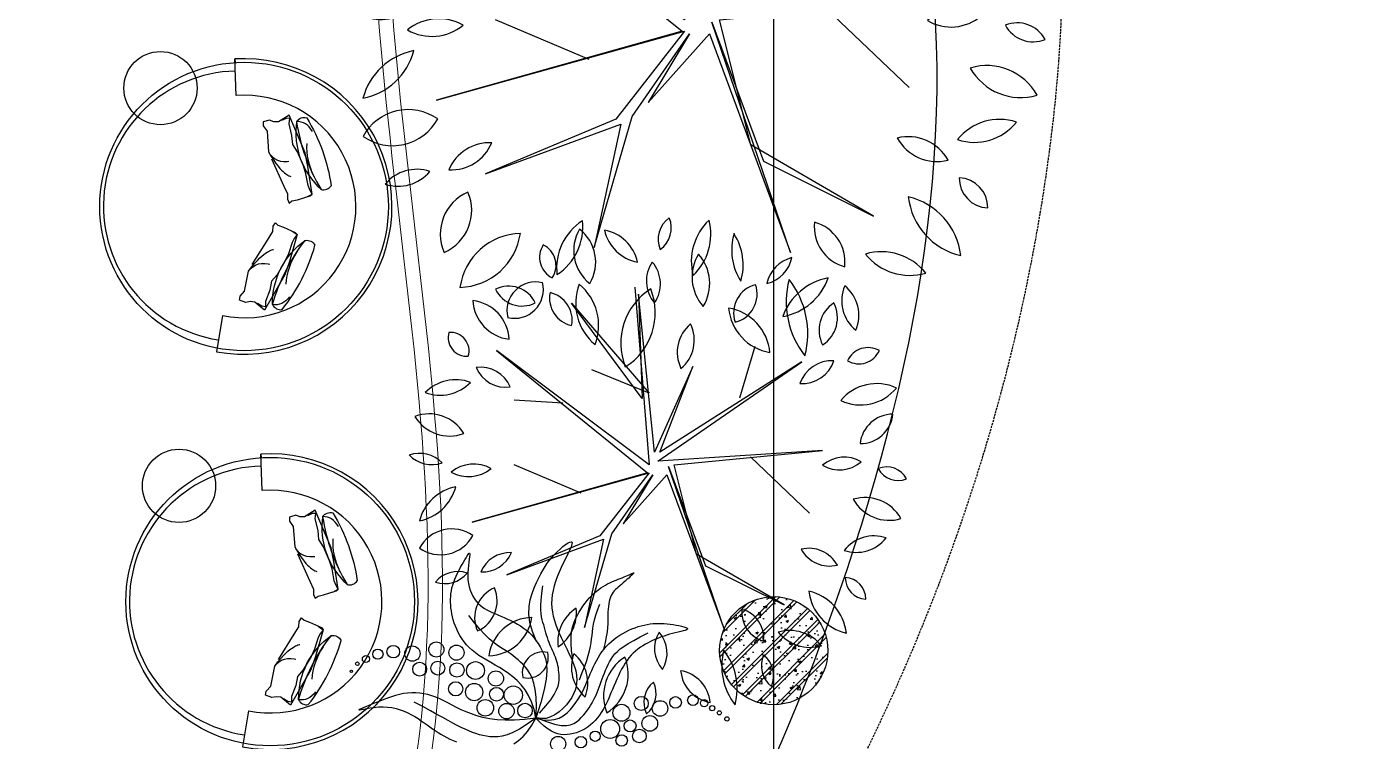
# Model space of a CAD drawing. Header units: millimetres. Extents: x -1030105 to 906887, y -616134 to 1220667.
# Drawn here: x -86833 to -79476, y 543669 to 547635 of the extents above; entities that cross this region are included whole.
import ezdxf
from ezdxf.enums import TextEntityAlignment as Align

# ---------------------------------------------------------------- set-up
doc = ezdxf.new("R2010")
doc.units = ezdxf.units.MM
doc.header["$MEASUREMENT"] = 0
doc.linetypes.add('CENTER', pattern=[2, 1.25, -0.25, 0.25, -0.25])
doc.linetypes.add('DASH', pattern=[0.35, 0.25, -0.1])
for name, color, linetype in [('A-Column', 4, 'Continuous'), ('A-Furniture', 143, 'Continuous'), ('A-Tree', 98, 'Continuous')]:
    doc.layers.add(name, color=color, linetype=linetype)
doc.layers.add('A-Door', color=33, linetype='Continuous', lineweight=9)
doc.styles.add('Arial_Bold', font='arialbd.ttf')

# ---------------------------------------------------------------- blocks, each defined once
blk = doc.blocks.new('Xref ViasHotel_DD$0$A$C128252A6')
at = {"color": 8}
for points in [[(-200, 80, 0.332299), (-200, 19.8, 0.632416)], [(-200, 80, -0.249067), (200, 80, -1.822675)], [(-200, 80, -0.099067), (200, 80, 0.25)], [(200, 80, -0.332299), (200, 19.8, -0.632416)], [(-200, 19.8, 0.099067), (200, 19.8, -0.25)]]:
    blk.add_lwpolyline(points, format="xyb", dxfattribs=at)
at = {"color": 8, "extrusion": (0, 0, -1)}
blk.add_ellipse((780.9, 898.9), major_axis=(963.1, 850.9), ratio=0.252638, start_param=2.937223, end_param=3.252076, dxfattribs=at)
at = {"color": 8}
blk.add_ellipse((489.1, -1084.8), major_axis=(-570.1, 1144), ratio=0.504689, start_param=-0.310171, end_param=-0.027205, dxfattribs=at)
blk = doc.blocks.new('Xref ViasHotel_DD$0$A$C17F019FA')
at = {"color": 0}
for p, q in [((697.4, 813.6), (699.9, 793.7)), ((717.9, 611.7), (697.4, 813.6)), ((717.9, -611.7), (697.4, -813.6))]:
    blk.add_line(p, q, dxfattribs=at)
at = {"color": 8}
for p, q in [((1017.7, 521.6), (961.1, 481.1)), ((1118.6, 318.8), (1017.7, 521.6)), ((911.1, 486.6), (876.6, 475.1)), ((876.6, 475.1), (878.1, 452.6)), ((878.1, 452.6), (901.4, 424.4)), ((935, 479.9), (911.1, 486.6)), ((961.1, 481.1), (935, 479.9)), ((1001.3, 502), (976.2, 488.7)), ((1021.6, 504.5), (1001.3, 502)), ((1020.9, 474.1), (1021.6, 504.5)), ((1040.1, 410.6), (1020.9, 474.1)), ((901.4, 424.4), (916.6, 311.6)), ((1047.2, 360.2), (1040.1, 410.6)), ((916.6, 311.6), (932.9, 287)), ((924.4, 299.3), (937.8, 285.9)), ((1076.2, 321.7), (1047.2, 360.2)), ((1114.2, 246.1), (1076.2, 321.7)), ((1139, 243.5), (1118.6, 318.8)), ((932.9, 287), (947.7, 266.3)), ((934.6, 274.2), (1012.6, 127.1)), ((937.8, 285.9), (952.4, 275.8)), ((947.7, 266.3), (961.3, 249.2)), ((952.4, 275.8), (968.3, 268.7)), ((961.3, 249.2), (973.6, 235.1)), ((968.3, 268.7), (985.2, 264.6)), ((973.6, 235.1), (984.8, 223.7)), ((984.8, 223.7), (994.8, 214.5)), ((985.2, 264.6), (1003.2, 263.2)), ((1003.2, 263.2), (1021.9, 264.4)), ((1021.9, 264.4), (1031.2, 266.1)), ((1130.9, 202.9), (1114.2, 246.1)), ((1171.6, 92.8), (1139, 243.5)), ((994.8, 214.5), (1003.8, 207.1)), ((1003.8, 207.1), (1011.7, 201)), ((1011.7, 201), (1018.8, 196)), ((1018.8, 196), (1025.2, 191.9)), ((1025.2, 191.9), (1031.3, 188.5)), ((1031.3, 188.5), (1037.3, 185.9)), ((1037.3, 185.9), (1043.5, 183.8)), ((1043.5, 183.8), (1047.4, 182.9)), ((1147, 138.2), (1130.9, 202.9)), ((1012.6, 127.1), (1036.1, 84.8)), ((1036.1, 84.8), (1036.9, 55)), ((1093.5, 55.5), (1161.4, 81.7)), ((1143.1, 74.7), (1171.6, 92.8)), ((1157.5, 115.7), (1147, 138.2)), ((1171.6, 92.8), (1157.5, 115.7)), ((1161.4, 81.7), (1171.6, 92.8)), ((1036.9, 55), (1048.3, 34.6)), ((1048.3, 34.6), (1062.9, 47.3)), ((1062.9, 47.3), (1093.5, 55.5)), ((943.7, -171.6), (967.1, -129.2)), ((967.1, -129.2), (968, -99.4)), ((968, -99.4), (979.4, -79)), ((979.4, -79), (994, -91.7)), ((994, -91.7), (1024.5, -100)), ((1024.5, -100), (1092.4, -126.2)), ((1102.7, -137.2), (1070, -288)), ((1074.2, -119.1), (1102.7, -137.2)), ((1102.7, -137.2), (1088.5, -160.1)), ((1092.4, -126.2), (1102.7, -137.2)), ((865.6, -318.6), (943.7, -171.6)), ((1078, -182.7), (1061.9, -247.3)), ((1088.5, -160.1), (1078, -182.7)), ((878.8, -310.8), (892.3, -293.6)), ((892.3, -293.6), (904.7, -279.5)), ((904.7, -279.5), (915.8, -268.1)), ((915.8, -268.1), (925.8, -258.9)), ((925.8, -258.9), (934.8, -251.5)), ((934.8, -251.5), (942.8, -245.5)), ((942.8, -245.5), (949.8, -240.5)), ((949.8, -240.5), (956.3, -236.3)), ((956.3, -236.3), (962.3, -233)), ((962.3, -233), (968.3, -230.3)), ((968.3, -230.3), (974.6, -228.2)), ((974.6, -228.2), (978.5, -227.3)), ((1045.3, -290.5), (1007.2, -366.2)), ((1061.9, -247.3), (1045.3, -290.5)), ((1070, -288), (1049.7, -363.2)), ((832.5, -468.9), (847.7, -356)), ((847.7, -356), (863.9, -331.4)), ((855.4, -343.8), (868.8, -330.3)), ((863.9, -331.4), (878.8, -310.8)), ((868.8, -330.3), (883.5, -320.2)), ((883.5, -320.2), (899.3, -313.2)), ((899.3, -313.2), (916.3, -309)), ((916.3, -309), (934.2, -307.7)), ((934.2, -307.7), (953, -308.9)), ((1049.7, -363.2), (948.7, -566)), ((953, -308.9), (962.2, -310.6)), ((1007.2, -366.2), (978.2, -404.6)), ((978.2, -404.6), (971.1, -455.1)), ((807.6, -519.5), (809.2, -497.1)), ((809.2, -497.1), (832.5, -468.9)), ((971.1, -455.1), (952, -518.5)), ((842.2, -531.1), (807.6, -519.5)), ((866.1, -524.4), (842.2, -531.1)), ((892.2, -525.6), (866.1, -524.4)), ((948.7, -566), (892.2, -525.6)), ((932.3, -546.4), (907.3, -533.2)), ((952.7, -548.9), (932.3, -546.4)), ((952, -518.5), (952.7, -548.9))]:
    blk.add_line(p, q, dxfattribs=at)
at = {"color": 0}
blk.add_lwpolyline([(717.9, -611.7, 1.147516), (717.9, 611.7, 1.001616)], format="xyb", dxfattribs=at)
blk.add_circle((800, 0), 800, dxfattribs=at)
for centre, radius, start, end in [((800, 0), 820, 262.81175, 97.19052), ((770, 0), 750, 95.03666, 264.96333)]:
    blk.add_arc(centre, radius, start, end, dxfattribs=at)
at = {"color": 8, "extrusion": (0, 0, -1), "zscale": -1, "rotation": 246.5885494187162}
blk.add_blockref('Xref ViasHotel_DD$0$A$C128252A6', (-1213.5, 337.1), dxfattribs=at)
at = {"color": 8, "rotation": 66.59082191803262}
blk.add_blockref('Xref ViasHotel_DD$0$A$C128252A6', (1144.5, -381.6), dxfattribs=at)
blk = doc.blocks.new('FUR')
at = {"layer": 'A-Furniture'}
for centre in [(-41393.5, 23997), (-41290.5, 21790.5)]:
    blk.add_circle(centre, 203.1, dxfattribs=at)
blk.add_spline([(-33916, 30608), (-33944.5, 30609.5), (-37418.5, 29102), (-37726.5, 27054), (-37216.5, 25233), (-37626.5, 21209), (-38739.5, 18856.5), (-41860, 14803.1), (-43043.2, 12422.3), (-43017.5, 9941.5), (-40833.5, 8087), (-38107, 9497.5), (-38274.5, 11476.5), (-38397.8, 13212.3), (-37305, 13750.5), (-34500, 13496.5), (-32540.5, 14865.5), (-32374, 19056), (-32479, 20125.5), (-32318, 21223.5), (-30829.5, 21995.5), (-30222, 22657.5), (-30469, 23962.5), (-31626.5, 24580.5), (-32324.5, 25527.5), (-32040.5, 28029), (-32099.5, 29098.5), (-33295, 30496), (-33916, 30608)], degree=3, dxfattribs=at)
at = {"layer": 'A-Furniture', "color": 8, "linetype": 'DASH', "ltscale": 50}
blk.add_spline([(-36646, 29577.5), (-37284.5, 28277.5), (-36676, 26342), (-36463, 23656.5), (-37614.5, 20053), (-40425.5, 16182), (-42274, 13633.5), (-42830.5, 10964), (-42047, 9112), (-39697.5, 8972), (-38258, 10282.5), (-39334, 12606), (-37866.5, 13929), (-35698, 13970.5), (-34500.5, 13942.5), (-32416, 18555.5), (-32464, 21915.5), (-30663, 22279), (-30458.5, 23387), (-31963.5, 24634), (-33009, 26390), (-32199.5, 28680), (-33338.5, 30308), (-34838.5, 30477), (-36023, 30096.5), (-36646, 29577.5)], degree=3, dxfattribs=at)
at = {"layer": 'A-Furniture', "rotation": 356.3949344702726}
for p in [(-41728.1, 23390.4), (-41583.6, 21198.4)]:
    blk.add_blockref('Xref ViasHotel_DD$0$A$C17F019FA', p, dxfattribs=at)
blk = doc.blocks.new('TƯỜNG NÔI THẤT')
at = {"layer": 'A-Door', "ltscale": 10}
for points in [[(12204.5, 40196), (12212.3, 40097.4), (12220.8, 39998.8), (12229.7, 39900.4), (12239.2, 39802), (12249.1, 39703.7), (12259.4, 39605.4), (12270, 39507.2), (12280.9, 39409.1), (12292, 39311), (12303.3, 39213), (12314.7, 39115.1), (12326.1, 39017.2), (12337.6, 38919.3), (12348.9, 38821.5), (12360.2, 38723.7), (12371.3, 38626), (12382.2, 38528.3), (12392.8, 38430.6), (12403.1, 38333), (12413, 38235.3), (12422.4, 38137.7), (12431.4, 38040.1), (12439.7, 37942.5), (12447.5, 37844.9), (12454.7, 37747.3), (12461.1, 37649.7), (12466.7, 37552.1), (12471.5, 37454.5), (12475.4, 37356.9), (12478.4, 37259.2), (12480.4, 37161.6), (12481.3, 37063.9), (12481.2, 36966.2), (12479.9, 36868.4), (12477.3, 36770.6), (12473.5, 36672.8), (12468.4, 36575), (12461.9, 36477.1), (12453.9, 36379.1), (12444.5, 36281.1), (12433.5, 36183), (12421.1, 36085)], [(12341.8, 36095.7), (12354.1, 36192.5), (12364.9, 36289.4), (12374.3, 36386.2), (12382.1, 36482.9), (12388.5, 36579.7), (12393.6, 36676.5), (12397.4, 36773.2), (12399.9, 36870), (12401.2, 36966.8), (12401.3, 37063.5), (12400.4, 37160.4), (12398.4, 37257.2), (12395.5, 37354), (12391.6, 37450.9), (12386.8, 37547.8), (12381.2, 37644.8), (12374.9, 37741.8), (12367.8, 37838.8), (12360, 37935.9), (12351.7, 38033), (12342.8, 38130.2), (12333.4, 38227.4), (12323.5, 38324.7), (12313.3, 38422.1), (12302.7, 38519.5), (12291.8, 38617.1), (12280.7, 38714.6), (12269.5, 38812.3), (12258.1, 38910.1), (12246.7, 39007.9), (12235.2, 39105.8), (12223.8, 39203.8), (12212.5, 39302), (12201.4, 39400.2), (12190.5, 39498.5), (12179.9, 39596.9), (12169.5, 39695.5), (12159.6, 39794.1), (12150.1, 39892.9), (12141.1, 39991.8), (12132.6, 40090.8), (12124.8, 40190)]]:
    blk.add_lwpolyline(points, dxfattribs=at)
blk = doc.blocks.new('CAY8')
at = {"color": 0, "linetype": 'ByBlock'}
for p, q in [((228.5, 579.8), (227.8, 580)), ((227.8, 580), (228.4, 578.5)), ((228.4, 578.5), (230.6, 575.2)), ((230.6, 578.1), (228.5, 579.8)), ((233.7, 575), (230.6, 578.1)), ((230.6, 575.2), (233.9, 570.2)), ((237.8, 570.9), (233.7, 575)), ((233.9, 570.2), (238.2, 563.8)), ((242.8, 565.9), (237.8, 570.9)), ((238.2, 563.8), (243, 556.1)), ((248.4, 560.2), (242.8, 565.9)), ((254.6, 554), (248.4, 560.2)), ((243, 556.1), (248.1, 547.4)), ((248.1, 547.4), (253.1, 538)), ((253.1, 538), (257.7, 528)), ((261.2, 547.4), (254.6, 554)), ((257.7, 528), (261.5, 517.7)), ((268, 540.6), (261.2, 547.4)), ((275, 533.4), (268, 540.6)), ((282, 526), (275, 533.4)), ((288.9, 518.3), (282, 526)), ((261.5, 517.7), (264.4, 507.2)), ((264.4, 507.2), (266.4, 496.8)), ((266.4, 496.8), (267.5, 486.3)), ((295.5, 510.4), (288.9, 518.3)), ((301.7, 502.2), (295.5, 510.4)), ((307.5, 493.7), (301.7, 502.2)), ((312.5, 484.9), (307.5, 493.7)), ((267.6, 465.7), (266.9, 455.7)), ((267.5, 486.3), (267.9, 475.9)), ((267.9, 475.9), (267.6, 465.7)), ((296.1, 437.4), (298.4, 461.1)), ((317, 476), (312.5, 484.9)), ((320.7, 466.7), (317, 476)), ((323.9, 457.3), (320.7, 466.7)), ((529.2, 455.3), (535.5, 459.7)), ((535.5, 459.7), (541.9, 463.7)), ((541.9, 463.7), (548.2, 467.4)), ((548.2, 467.4), (554.6, 470.7)), ((554.6, 470.7), (561.1, 473.8)), ((561.1, 473.8), (567.5, 476.5)), ((567.5, 476.5), (574.1, 478.9)), ((574.1, 478.9), (580.7, 481)), ((580.7, 481), (587.6, 482.7)), ((587.6, 482.7), (594.7, 484.1)), ((594.7, 484.1), (602, 485.1)), ((602, 485.1), (609.6, 485.7)), ((609.6, 485.7), (617.6, 485.9)), ((617.6, 485.9), (625.8, 485.8)), ((625.8, 485.8), (634, 485.4)), ((634, 485.4), (642.2, 484.7)), ((645.2, 462.6), (636.6, 459.2)), ((642.2, 484.7), (650.2, 484)), ((653.8, 465.6), (645.2, 462.6)), ((650.2, 484), (657.8, 483.1)), ((662.1, 468.1), (653.8, 465.6)), ((657.8, 483.1), (665, 482.2)), ((669.9, 470.3), (662.1, 468.1)), ((665, 482.2), (671.6, 481.4)), ((676.8, 472.1), (669.9, 470.3)), ((671.6, 481.4), (677.4, 480.6)), ((682.6, 473.7), (676.8, 472.1)), ((677.4, 480.6), (682.3, 480)), ((682.3, 480), (686.3, 479.3)), ((687.1, 475), (682.6, 473.7)), ((686.3, 479.3), (689.1, 478.6)), ((689.8, 476.1), (687.1, 475)), ((689.1, 478.6), (690.7, 477.9)), ((691, 477.1), (689.8, 476.1)), ((690.7, 477.9), (691, 477.1)), ((262.5, 427.6), (260.7, 418.9)), ((264.2, 436.6), (262.5, 427.6)), ((265.7, 446), (264.2, 436.6)), ((266.9, 455.7), (265.7, 446)), ((293.9, 416.3), (296.1, 437.4)), ((326.3, 447.5), (323.9, 457.3)), ((328.2, 437.6), (326.3, 447.5)), ((329.4, 427.3), (328.2, 437.6)), ((329.9, 416.8), (329.4, 427.3)), ((493.8, 420.6), (499.3, 427.5)), ((499.3, 427.5), (505, 433.9)), ((505, 433.9), (510.9, 439.9)), ((510.9, 439.9), (516.9, 445.4)), ((516.9, 445.4), (523, 450.6)), ((523, 450.6), (529.2, 455.3)), ((596.1, 428.8), (591.5, 422.6)), ((601.2, 434.8), (596.1, 428.8)), ((607.1, 440.5), (601.2, 434.8)), ((613.5, 445.8), (607.1, 440.5)), ((620.6, 450.8), (613.5, 445.8)), ((628.3, 455.3), (620.6, 450.8)), ((636.6, 459.2), (628.3, 455.3)), ((255, 394.1), (253.2, 386.1)), ((256.9, 402.2), (255, 394.1)), ((258.8, 410.5), (256.9, 402.2)), ((260.7, 418.9), (258.8, 410.5)), ((290.1, 381.1), (291.9, 397.7)), ((291.9, 397.7), (293.9, 416.3)), ((328.3, 383.7), (329.2, 395.1)), ((329.2, 395.1), (329.8, 406.1)), ((329.8, 406.1), (329.9, 416.8)), ((475.1, 388.1), (479.1, 397)), ((479.1, 397), (483.6, 405.4)), ((483.6, 405.4), (488.5, 413.2)), ((488.5, 413.2), (493.8, 420.6)), ((527, 381.1), (536.4, 399.1)), ((536.4, 399.1), (548.2, 419.5)), ((580.2, 397), (578.9, 390.4)), ((582.1, 403.5), (580.2, 397)), ((584.5, 409.9), (582.1, 403.5)), ((587.7, 416.3), (584.5, 409.9)), ((591.5, 422.6), (587.7, 416.3)), ((249.3, 361.6), (248.5, 353.2)), ((250.3, 369.9), (249.3, 361.6)), ((251.7, 378), (250.3, 369.9)), ((253.2, 386.1), (251.7, 378)), ((287.2, 353.1), (288.6, 366.3)), ((288.6, 366.3), (290.1, 381.1)), ((326.4, 359.7), (327.3, 371.9)), ((327.3, 371.9), (328.3, 383.7)), ((466.4, 358.4), (468.7, 368.8)), ((468.7, 368.8), (471.6, 378.8)), ((471.6, 378.8), (475.1, 388.1)), ((514.4, 350.8), (519.8, 365)), ((519.8, 365), (527, 381.1)), ((577.2, 369.5), (577.1, 361.9)), ((577.1, 361.9), (577.1, 353.9)), ((577.5, 376.7), (577.2, 369.5)), ((578, 383.7), (577.5, 376.7)), ((578.9, 390.4), (578, 383.7)), ((248, 344.6), (247.7, 335.8)), ((247.7, 335.8), (247.7, 326.9)), ((248.5, 353.2), (248, 344.6)), ((284.7, 319.4), (285.3, 329.9)), ((285.3, 329.9), (286.1, 341)), ((286.1, 341), (287.2, 353.1)), ((325.4, 333.6), (325.7, 346.9)), ((325.6, 319.7), (325.4, 333.6)), ((325.7, 346.9), (326.4, 359.7)), ((461.6, 324.1), (463, 335.9)), ((463, 335.9), (464.6, 347.4)), ((464.6, 347.4), (466.4, 358.4)), ((507.6, 326.7), (510.5, 338.1)), ((510.5, 338.1), (514.4, 350.8)), ((577, 336.7), (576.8, 327.7)), ((577.1, 345.5), (577, 336.7)), ((577.1, 353.9), (577.1, 345.5)), ((284.5, 309.4), (284.7, 319.4)), ((284.6, 299.8), (284.5, 309.4)), ((285.1, 290.6), (284.6, 299.8)), ((326.6, 305.2), (325.6, 319.7)), ((328.7, 289.8), (326.6, 305.2)), ((456.4, 286.6), (458.5, 299.4)), ((458.5, 299.4), (460.2, 311.9)), ((460.2, 311.9), (461.6, 324.1)), ((500.2, 289), (502, 297.6)), ((502, 297.6), (503.7, 306.7)), ((503.7, 306.7), (505.4, 316.3)), ((505.4, 316.3), (507.6, 326.7)), ((574.8, 300.2), (573.5, 291.2)), ((575.8, 309.3), (574.8, 300.2)), ((576.4, 318.5), (575.8, 309.3)), ((576.8, 327.7), (576.4, 318.5)), ((642.7, 294.4), (658.8, 296.3)), ((658.8, 296.3), (673.9, 296.7)), ((673.9, 296.7), (687.9, 296.3)), ((687.9, 296.3), (700.5, 295.6)), ((700.5, 295.6), (712.1, 294.7)), ((285.9, 281.6), (285.1, 290.6)), ((287.3, 272.8), (285.9, 281.6)), ((289.1, 264.1), (287.3, 272.8)), ((291.4, 255.4), (289.1, 264.1)), ((332, 273.3), (328.7, 289.8)), ((336.9, 255.6), (332, 273.3)), ((450.3, 260.4), (453.7, 273.6)), ((453.7, 273.6), (456.4, 286.6)), ((491, 256.9), (493.8, 264.8)), ((493.8, 264.8), (496.2, 272.7)), ((496.2, 272.7), (498.3, 280.7)), ((498.3, 280.7), (500.2, 289)), ((566.7, 265.8), (563.4, 257.9)), ((569.5, 274), (566.7, 265.8)), ((571.7, 282.4), (569.5, 274)), ((573.5, 291.2), (571.7, 282.4)), ((572, 259.1), (590.3, 273.4)), ((590.3, 273.4), (608.3, 283.6)), ((608.3, 283.6), (625.8, 290.4)), ((625.8, 290.4), (642.7, 294.4)), ((629.4, 260.5), (639.5, 264.9)), ((639.5, 264.9), (652, 269.3)), ((652, 269.3), (667.4, 273.9)), ((667.4, 273.9), (686, 278.7)), ((712.1, 294.7), (722.7, 293.6)), ((722.7, 293.6), (732.6, 292.1)), ((732.6, 292.1), (742, 290.3)), ((742, 290.3), (751, 288.2)), ((751, 288.2), (759.8, 285.5)), ((759.8, 285.5), (768.7, 282.4)), ((768.7, 282.4), (777.8, 278.7)), ((777.8, 278.7), (786.7, 274.7)), ((786.7, 274.7), (795, 270.6)), ((795, 270.6), (802.3, 266.4)), ((802.3, 266.4), (808.2, 262.4)), ((294.4, 246.7), (291.4, 255.4)), ((298.5, 237.7), (294.4, 246.7)), ((304.2, 228.2), (298.5, 237.7)), ((343.7, 236.4), (336.9, 255.6)), ((352.6, 215.6), (343.7, 236.4)), ((432.2, 220.4), (439.9, 233.8)), ((439.9, 233.8), (445.8, 247.1)), ((445.8, 247.1), (450.3, 260.4)), ((473.6, 224.4), (479.4, 232.8)), ((479.4, 232.8), (483.9, 241)), ((483.9, 241), (487.7, 249)), ((487.7, 249), (491, 256.9)), ((550.1, 234.8), (544.6, 227.2)), ((555.1, 242.4), (550.1, 234.8)), ((553.5, 240), (572, 259.1)), ((559.6, 250.1), (555.1, 242.4)), ((563.4, 257.9), (559.6, 250.1)), ((582.2, 227.4), (587.3, 231.5)), ((587.3, 231.5), (592.4, 235.5)), ((592.4, 235.5), (597.7, 239.6)), ((597.7, 239.6), (603, 243.7)), ((603, 243.7), (608.4, 247.8)), ((608.4, 247.8), (614.2, 252)), ((614.2, 252), (621.1, 256.2)), ((621.1, 256.2), (629.4, 260.5)), ((635.6, 232.2), (626.7, 226)), ((644.9, 237.6), (635.6, 232.2)), ((654.5, 242.2), (644.9, 237.6)), ((664.4, 245.9), (654.5, 242.2)), ((674.8, 249), (664.4, 245.9)), ((685.5, 251.3), (674.8, 249)), ((696.7, 253), (685.5, 251.3)), ((708.3, 254.1), (696.7, 253)), ((720.4, 254.6), (708.3, 254.1)), ((733, 254.6), (720.4, 254.6)), ((746, 254.3), (733, 254.6)), ((759, 253.6), (746, 254.3)), ((771.6, 252.8), (759, 253.6)), ((783.4, 252.1), (771.6, 252.8)), ((793.9, 251.7), (783.4, 252.1)), ((802.6, 251.6), (793.9, 251.7)), ((809.2, 252.2), (802.6, 251.6)), ((808.2, 262.4), (812.2, 258.8)), ((813.1, 253.6), (809.2, 252.2)), ((812.2, 258.8), (814, 255.8)), ((814, 255.8), (813.1, 253.6)), ((312.2, 218.1), (304.2, 228.2)), ((323, 207.3), (312.2, 218.1)), ((337.2, 195.5), (323, 207.3)), ((363.8, 193), (352.6, 215.6)), ((410.4, 194), (422.5, 207.1)), ((422.5, 207.1), (432.2, 220.4)), ((425.5, 188.1), (442.6, 197.5)), ((442.6, 197.5), (455.8, 206.7)), ((455.8, 206.7), (466, 215.7)), ((466, 215.7), (473.6, 224.4)), ((522.7, 203.8), (511.4, 196.2)), ((531.4, 211.6), (522.7, 203.8)), ((538.4, 219.4), (531.4, 211.6)), ((544.6, 227.2), (538.4, 219.4)), ((546.8, 194), (550.7, 198.2)), ((550.7, 198.2), (554.7, 202.4)), ((554.7, 202.4), (558.9, 206.7)), ((558.9, 206.7), (563.2, 210.9)), ((563.2, 210.9), (567.7, 215.1)), ((567.7, 215.1), (572.4, 219.2)), ((572.4, 219.2), (577.2, 223.3)), ((577.2, 223.3), (582.2, 227.4)), ((601.7, 204.1), (593.8, 196.1)), ((609.8, 211.9), (601.7, 204.1)), ((618.1, 219.2), (609.8, 211.9)), ((626.7, 226), (618.1, 219.2)), ((297.6, 194.2), (309.7, 186.8)), ((309.7, 186.8), (323.6, 180.3)), ((323.6, 180.3), (339.6, 174.9)), ((355.2, 182.6), (337.2, 195.5)), ((339.6, 174.9), (357.6, 170.9)), ((377.8, 168.3), (355.2, 182.6)), ((357.6, 170.9), (377.8, 168.3)), ((377.8, 168.3), (363.8, 193)), ((371.7, 154.2), (377.8, 168.3)), ((377.8, 168.3), (395.6, 181)), ((377.8, 168.3), (404.2, 178.3)), ((418.2, 171.9), (377.8, 168.3)), ((377.8, 168.3), (380.4, 151.2)), ((379.5, 166.4), (380, 140.6)), ((381.9, 155.1), (379.5, 166.4)), ((392.7, 164.9), (415.3, 157.3)), ((395.6, 181), (410.4, 194)), ((404.2, 178.3), (425.5, 188.1)), ((450.7, 176.7), (418.2, 171.9)), ((476.4, 182.5), (450.7, 176.7)), ((496.3, 189), (476.4, 182.5)), ((511.4, 196.2), (496.3, 189)), ((509.2, 162.5), (514, 165.3)), ((514, 165.3), (518.6, 168.4)), ((518.6, 168.4), (522.9, 171.5)), ((522.9, 171.5), (527.1, 174.8)), ((527.1, 174.8), (531.2, 178.3)), ((531.2, 178.3), (535.1, 182)), ((535.1, 182), (539, 185.9)), ((539, 185.9), (542.9, 189.9)), ((542.9, 189.9), (546.8, 194)), ((571.3, 171), (564.1, 162.7)), ((578.7, 179.4), (571.3, 171)), ((586.2, 187.8), (578.7, 179.4)), ((582.3, 159.7), (596.4, 165.6)), ((593.8, 196.1), (586.2, 187.8)), ((596.4, 165.6), (609, 169.5)), ((609, 169.5), (620.4, 171.8)), ((620.4, 171.8), (630.9, 172.9)), ((630.9, 172.9), (640.7, 172.9)), ((640.7, 172.9), (650.2, 172.2)), ((650.2, 172.2), (659.6, 171.1)), ((659.6, 171.1), (668.9, 169.7)), ((668.9, 169.7), (677.9, 167.9)), ((677.9, 167.9), (686.8, 165.8)), ((686.8, 165.8), (695.3, 163.5)), ((364.2, 130.4), (367.2, 141.6)), ((367.2, 141.6), (371.7, 154.2)), ((380, 140.6), (381.9, 120)), ((380.4, 151.2), (385.2, 136.9)), ((387, 144.9), (381.9, 155.1)), ((385.2, 136.9), (391.9, 125.2)), ((394.4, 135.9), (387, 144.9)), ((403.5, 128.1), (394.4, 135.9)), ((415.3, 157.3), (434, 152.2)), ((434, 152.2), (449.4, 149.2)), ((449.4, 149.2), (461.9, 148.1)), ((461.9, 148.1), (472, 148.3)), ((472, 148.3), (480.3, 149.7)), ((480.3, 149.7), (487.2, 151.8)), ((487.2, 151.8), (493.2, 154.3)), ((493.2, 154.3), (498.9, 157)), ((498.9, 157), (504.2, 159.7)), ((504.2, 159.7), (509.2, 162.5)), ((535.4, 132.6), (528, 126.3)), ((542.6, 139.5), (535.4, 132.6)), ((549.8, 146.9), (542.6, 139.5)), ((548.2, 141), (566.3, 151.6)), ((556.9, 154.7), (549.8, 146.9)), ((564.1, 162.7), (556.9, 154.7)), ((566.3, 151.6), (582.3, 159.7)), ((683.1, 131), (698.8, 131.4)), ((695.3, 163.5), (703.5, 160.8)), ((703.5, 160.8), (711.3, 158)), ((711.3, 158), (718.6, 154.9)), ((718.6, 154.9), (725.3, 151.6)), ((725.3, 151.6), (731.5, 148.1)), ((731.5, 148.1), (737.3, 144.5)), ((737.3, 144.5), (742.7, 140.7)), ((742.7, 140.7), (747.8, 136.9)), ((747.8, 136.9), (752.5, 133)), ((752.5, 133), (757, 129)), ((362, 111.5), (362.5, 120.4)), ((362.7, 103.3), (362, 111.5)), ((362.5, 120.4), (364.2, 130.4)), ((364.3, 95.7), (362.7, 103.3)), ((381.9, 120), (385.3, 104)), ((385.3, 104), (389.8, 91.9)), ((391.9, 125.2), (400, 115.8)), ((400, 115.8), (409.2, 108.3)), ((414, 121.5), (403.5, 128.1)), ((409.2, 108.3), (419.3, 102.5)), ((425.2, 116), (414, 121.5)), ((419.3, 102.5), (429.9, 98)), ((436.8, 111.6), (425.2, 116)), ((448.1, 108.5), (436.8, 111.6)), ((458.9, 106.4), (448.1, 108.5)), ((469.1, 105.5), (458.9, 106.4)), ((478.7, 105.6), (469.1, 105.5)), ((487.8, 106.8), (478.7, 105.6)), ((496.5, 108.9), (487.8, 106.8)), ((504.8, 112), (496.5, 108.9)), ((512.8, 115.9), (504.8, 112)), ((506.6, 105.8), (525.8, 106)), ((520.5, 120.7), (512.8, 115.9)), ((528, 126.3), (520.5, 120.7)), ((525.8, 106), (542.7, 106.6)), ((542.7, 106.6), (557.6, 107.6)), ((557.6, 107.6), (570.8, 109)), ((570.8, 109), (582.5, 110.6)), ((582.5, 110.6), (593, 112.5)), ((593, 112.5), (602.6, 114.7)), ((602.6, 114.7), (611.5, 117)), ((611.5, 117), (620.1, 119.4)), ((620.1, 119.4), (628.6, 121.9)), ((628.6, 121.9), (637.5, 124.4)), ((637.5, 124.4), (647, 126.6)), ((647, 126.6), (657.6, 128.5)), ((657.6, 128.5), (669.5, 130)), ((675.9, 100.4), (669, 97.5)), ((669.5, 130), (683.1, 131)), ((682.5, 103.1), (675.9, 100.4)), ((689, 105.6), (682.5, 103.1)), ((695.4, 107.8), (689, 105.6)), ((701.7, 109.7), (695.4, 107.8)), ((707.8, 111.3), (701.7, 109.7)), ((713.8, 112.5), (707.8, 111.3)), ((719.4, 113.3), (713.8, 112.5)), ((724.8, 113.8), (719.4, 113.3)), ((729.8, 113.8), (724.8, 113.8)), ((734.4, 113.4), (729.8, 113.8)), ((738.7, 112.5), (734.4, 113.4)), ((742.9, 111.3), (738.7, 112.5)), ((746.9, 109.8), (742.9, 111.3)), ((751, 107.9), (746.9, 109.8)), ((755.2, 105.8), (751, 107.9)), ((759.7, 103.5), (755.2, 105.8)), ((757, 129), (761.3, 125)), ((764.5, 101), (759.7, 103.5)), ((761.3, 125), (765.4, 121)), ((769.7, 98.3), (764.5, 101)), ((765.4, 121), (769.4, 117)), ((769.4, 117), (773.2, 113.1)), ((773.2, 113.1), (777, 109.3)), ((777, 109.3), (780.5, 105.6)), ((780.5, 105.6), (784, 102.1)), ((784, 102.1), (787.4, 98.8)), ((787.4, 98.8), (790.6, 95.6)), ((366.7, 88.4), (364.3, 95.7)), ((369.9, 81.4), (366.7, 88.4)), ((373.7, 74.7), (369.9, 81.4)), ((378.1, 68.1), (373.7, 74.7)), ((383, 61.9), (378.1, 68.1)), ((389.8, 91.9), (395.2, 83)), ((395.2, 83), (401.3, 76.6)), ((401.3, 76.6), (408, 72)), ((408, 72), (415, 68.4)), ((415, 68.4), (422.2, 65.4)), ((429.9, 98), (440.7, 94.6)), ((440.7, 94.6), (451.3, 91.9)), ((451.3, 91.9), (461.7, 90)), ((461.7, 90), (472, 88.5)), ((472, 88.5), (482.1, 87.6)), ((482.1, 87.6), (492.1, 87)), ((492.1, 87), (501.9, 86.7)), ((501.9, 86.7), (511.5, 86.6)), ((511.5, 86.6), (521, 86.6)), ((521, 86.6), (530.3, 86.6)), ((530.3, 86.6), (539.5, 86.5)), ((539.5, 86.5), (548.6, 86.3)), ((548.6, 86.3), (557.5, 85.9)), ((557.5, 85.9), (566.3, 85.3)), ((566.3, 85.3), (575, 84.3)), ((575, 84.3), (583.6, 83)), ((583.6, 83), (592, 81.2)), ((592, 81.2), (600.4, 79)), ((616.1, 82.7), (599.5, 80.2)), ((600.4, 79), (608.6, 76.3)), ((608.6, 76.3), (616.7, 73.1)), ((630.3, 85.5), (616.1, 82.7)), ((616.7, 73.1), (624.6, 69.5)), ((624.6, 69.5), (632.3, 65.5)), ((642.3, 88.4), (630.3, 85.5)), ((652.5, 91.4), (642.3, 88.4)), ((661.3, 94.5), (652.5, 91.4)), ((669, 97.5), (661.3, 94.5)), ((775.1, 95.6), (769.7, 98.3)), ((780.6, 93), (775.1, 95.6)), ((785.9, 90.4), (780.6, 93)), ((790.8, 88.2), (785.9, 90.4)), ((790.6, 95.6), (793.8, 92.8)), ((795.2, 86.3), (790.8, 88.2)), ((793.8, 92.8), (796.7, 90.2)), ((798.7, 84.8), (795.2, 86.3)), ((796.7, 90.2), (799.2, 88)), ((801.3, 83.9), (798.7, 84.8)), ((799.2, 88), (801.2, 86.2)), ((801.2, 86.2), (802.5, 84.8)), ((802.7, 83.6), (801.3, 83.9)), ((802.5, 84.8), (803.1, 83.9)), ((803.1, 83.9), (802.7, 83.6)), ((388.4, 56.1), (383, 61.9)), ((394.3, 50.7), (388.4, 56.1)), ((400.6, 45.7), (394.3, 50.7)), ((407.3, 41.2), (400.6, 45.7)), ((414.2, 37.3), (407.3, 41.2)), ((421.5, 33.9), (414.2, 37.3)), ((429, 31), (421.5, 33.9)), ((422.2, 65.4), (429.5, 62.8)), ((429.5, 62.8), (436.8, 60.6)), ((436.8, 60.6), (444.2, 58.6)), ((444.2, 58.6), (451.5, 57)), ((451.5, 57), (458.9, 55.8)), ((458.9, 55.8), (466.2, 54.8)), ((466.2, 54.8), (473.5, 54)), ((473.5, 54), (480.7, 53.6)), ((480.7, 53.6), (487.8, 53.3)), ((487.8, 53.3), (494.8, 53.2)), ((494.8, 53.2), (501.9, 53.3)), ((501.9, 53.3), (508.9, 53.5)), ((508.9, 53.5), (516.1, 53.8)), ((516.1, 53.8), (523.3, 54.2)), ((523.3, 54.2), (530.6, 54.6)), ((530.6, 54.6), (538.1, 55)), ((538.1, 55), (545.7, 55.3)), ((545.7, 55.3), (553.4, 55.4)), ((553.4, 55.4), (561.1, 55.4)), ((561.1, 55.4), (568.9, 55.1)), ((568.9, 55.1), (576.6, 54.4)), ((576.6, 54.4), (584.4, 53.3)), ((584.4, 53.3), (592, 51.6)), ((592, 51.6), (599.6, 49.4)), ((599.6, 49.4), (607.5, 46.3)), ((607.5, 46.3), (616, 42.1)), ((616, 42.1), (625.4, 36.4)), ((625.4, 36.4), (636.1, 29)), ((632.3, 65.5), (639.8, 61.1)), ((639.8, 61.1), (647, 56.4)), ((647, 56.4), (654, 51.4)), ((654, 51.4), (660.6, 46)), ((660.6, 46), (667, 40.4)), ((667, 40.4), (673, 34.6)), ((673, 34.6), (678.6, 28.6)), ((436.8, 28.5), (429, 31)), ((444.8, 26.4), (436.8, 28.5)), ((453.1, 24.8), (444.8, 26.4)), ((461.6, 23.5), (453.1, 24.8)), ((470.3, 22.6), (461.6, 23.5)), ((479.2, 21.9), (470.3, 22.6)), ((488.3, 21.5), (479.2, 21.9)), ((497.5, 21.2), (488.3, 21.5)), ((506.7, 21.2), (497.5, 21.2)), ((516.1, 21.1), (506.7, 21.2)), ((525.4, 21.1), (516.1, 21.1)), ((534.7, 21.1), (525.4, 21.1)), ((544, 21), (534.7, 21.1)), ((553.1, 20.7), (544, 21)), ((562.1, 20.2), (553.1, 20.7)), ((571, 19.5), (562.1, 20.2)), ((579.7, 18.6), (571, 19.5)), ((588.1, 17.3), (579.7, 18.6)), ((596.3, 15.7), (588.1, 17.3)), ((604.2, 13.7), (596.3, 15.7)), ((611.8, 11.3), (604.2, 13.7)), ((619, 8.5), (611.8, 11.3)), ((625.9, 5.3), (619, 8.5)), ((632.5, 1.7), (625.9, 5.3)), ((638.9, -2.2), (632.5, 1.7)), ((636.1, 29), (648.5, 19.6)), ((648.5, 19.6), (662.9, 8)), ((662.9, 8), (679.6, -6.3)), ((678.6, 28.6), (684, 22.5)), ((684, 22.5), (688.9, 16.3)), ((688.9, 16.3), (693.5, 10.1)), ((693.5, 10.1), (697.7, 3.9)), ((697.7, 3.9), (701.5, -2.3)), ((645, -6.4), (638.9, -2.2)), ((650.8, -10.8), (645, -6.4)), ((656.5, -15.4), (650.8, -10.8)), ((662, -20.1), (656.5, -15.4)), ((667.3, -25), (662, -20.1)), ((672.5, -29.9), (667.3, -25)), ((677.5, -35), (672.5, -29.9)), ((701.5, -2.3), (705, -8.5)), ((705, -8.5), (708.1, -14.7)), ((708.1, -14.7), (710.9, -21)), ((710.9, -21), (713.5, -27.4)), ((713.5, -27.4), (715.9, -34)), ((682.5, -40.2), (677.5, -35)), ((687.2, -45.5), (682.5, -40.2)), ((691.9, -51), (687.2, -45.5)), ((696.5, -56.6), (691.9, -51)), ((700.9, -62.3), (696.5, -56.6)), ((705.3, -68.1), (700.9, -62.3)), ((715.9, -34), (718.1, -40.8)), ((718.1, -40.8), (720.2, -47.9)), ((720.2, -47.9), (722.1, -55.2)), ((722.1, -55.2), (723.9, -62.5)), ((723.9, -62.5), (725.4, -69.6)), ((709.4, -73.9), (705.3, -68.1)), ((713.4, -79.2), (709.4, -73.9)), ((717, -84), (713.4, -79.2)), ((720.1, -88), (717, -84)), ((722.9, -90.8), (720.1, -88)), ((725, -92.3), (722.9, -90.8)), ((726.6, -92.2), (725, -92.3)), ((725.4, -69.6), (726.6, -76.2)), ((726.6, -76.2), (727.4, -82)), ((727.4, -90.3), (726.6, -92.2)), ((727.4, -82), (727.7, -86.8)), ((727.7, -86.8), (727.4, -90.3))]:
    blk.add_line(p, q, dxfattribs=at)
for centre, radius in [((308.9, 634), 2.82), ((331.6, 627.7), 4.55), ((350.5, 612.6), 8.82), ((373.2, 589.9), 12.6), ((393.4, 557.2), 15.6), ((407.2, 511.8), 18.9), ((378.5, 480.3), 17.2), ((439.3, 461.1), 18.7), ((398.4, 439.9), 17.1), ((451.4, 412.2), 18.7), ((368.2, 379.4), 17.6), ((412.3, 394.6), 17.8), ((428.7, 351.7), 22), ((378.2, 334.1), 21.4), ((353, 293.7), 20.5), ((394.6, 281.1), 17.1), ((430, 297.5), 18.9), ((408.5, 242.1), 22.7), ((365.6, 242.1), 19.1), ((384.5, 200.5), 18), ((340, 93), 18.7), ((365.7, 43.1), 14.3), ((392.8, 16), 12.7), ((423.8, -11.2), 23.3), ((471.6, -21.5), 20.9), ((408.3, -48.6), 14.2), ((449.7, -53.8), 14.7), ((511.7, -57.7), 17.4), ((435.5, -84.8), 16.8), ((474.2, -96.4), 19.4), ((518.2, -105.4), 19.2), ((546.6, -135.1), 14.4), ((568.6, -172.6), 13.2), ((572.4, -201), 9.13), ((568.6, -224.2), 6.46), ((564.7, -244.9), 5.17), ((558.2, -268.1), 5.32)]:
    blk.add_circle(centre, radius, dxfattribs=at)
blk = doc.blocks.new('12PPLT11')
at = {"color": 0, "linetype": 'ByBlock'}
for p, q in [((-0.0441, 0.3483), (-0.016, -0.0035)), ((-0.0371, 0.3343), (-0.03, 0.1279)), ((-0.0054, 0.0211), (-0.0371, 0.3343)), ((-0.1696, 0.3167), (-0.016, 0.1384)), ((-0.03, 0.1279), (-0.1696, 0.3167)), ((0.1635, 0.129), (0.194, 0.2311)), ((-0.3185, 0.2229), (-0.0195, -0.0199)), ((-0.016, -0.0035), (-0.3185, 0.2229)), ((0.0708, 0.1912), (-0.0054, 0.0211)), ((0.0016, 0.0036), (0.2866, 0.2006)), ((0.2866, 0.2006), (0.0052, 0.0211)), ((0.0052, 0.0211), (0.0708, 0.1912)), ((-0.016, 0.1384), (-0.1297, 0.1842)), ((-0.1871, 0.1185), (-0.2832, 0.1243)), ((0.3276, 0.0247), (0.0016, 0.0036)), ((0.0333, -0.0035), (0.3276, 0.0247)), ((0.1847, 0.0118), (0.3019, -0.0996)), ((-0.1507, -0.0598), (-0.2832, -0.0035)), ((0.0227, -0.007), (0.0955, -0.204)), ((0.1341, -0.333), (0.0227, -0.007)), ((0.0779, -0.1806), (0.0333, -0.0035)), ((-0.3666, -0.1172), (-0.016, -0.0199)), ((-0.0195, -0.0199), (-0.3666, -0.1172)), ((-0.016, -0.0199), (-0.1133, -0.1442)), ((-0.0898, -0.1407), (-0.0089, -0.0234)), ((-0.0675, -0.1207), (0.0192, -0.0234)), ((-0.0089, -0.0234), (-0.0675, -0.1207)), ((0.0192, -0.0234), (0.1341, -0.333)), ((-0.1133, -0.1442), (-0.2974, -0.2216)), ((-0.1438, -0.326), (-0.0898, -0.1407)), ((-0.2974, -0.2216), (-0.1062, -0.1512)), ((-0.1062, -0.1512), (-0.1438, -0.326)), ((0.2514, -0.2814), (0.0779, -0.1806)), ((0.0955, -0.204), (0.2514, -0.2814))]:
    blk.add_line(p, q, dxfattribs=at)
for centre, radius, start, end in [((0.0543, 0.4431), 0.0524, 125.4093, 202.7101), ((-0.0244, 0.4656), 0.0524, 305.4093, 22.7101), ((0.1814, 0.3992), 0.1138, 133.8117, 194.3077), ((-0.0076, 0.4532), 0.1138, 313.8117, 14.3077), ((-0.0818, 0.4209), 0.0835, 149.4737, 231.7586), ((-0.2053, 0.3978), 0.0835, 329.4737, 51.7586), ((-0.0244, 0.4785), 0.0817, 192.306, 259.6849), ((-0.1188, 0.3807), 0.0817, 12.306, 79.6849), ((0.2618, 0.4218), 0.1143, 163.4642, 212.7906), ((0.056, 0.3924), 0.1143, 343.4642, 32.7906), ((-0.1879, 0.4072), 0.0451, 146.8151, 244.0193), ((-0.2454, 0.3913), 0.0451, 326.8151, 64.0193), ((0.045, 0.3605), 0.0664, 145.5248, 220.8327), ((-0.06, 0.3547), 0.0664, 325.5248, 40.8327), ((0.2832, 0.3419), 0.0672, 104.1004, 168.465), ((0.201, 0.4205), 0.0672, 284.1004, 348.465), ((0.3598, 0.2507), 0.1178, 100.3005, 160.4476), ((0.2278, 0.406), 0.1178, 280.3005, 340.4476), ((-0.2939, 0.2921), 0.0582, 25.4537, 116.6852), ((-0.2675, 0.3691), 0.0582, 205.4537, 296.6852), ((0.2086, 0.2975), 0.0573, 103.8914, 198.9039), ((0.1406, 0.3345), 0.0573, 283.8914, 18.9039), ((-0.2834, 0.3264), 0.0818, 183.3189, 263.1904), ((-0.3747, 0.2404), 0.0818, 3.3189, 83.1904), ((-0.1575, 0.3266), 0.0557, 168.8066, 257.6391), ((-0.2241, 0.283), 0.0557, 348.8066, 77.6391), ((0.3845, 0.2632), 0.064, 122.5817, 207.18), ((0.293, 0.2879), 0.064, 302.5817, 27.18), ((-0.3769, 0.2482), 0.0369, 163.4933, 274.4697), ((-0.4094, 0.2219), 0.0369, 343.4933, 94.4697), ((0.4176, 0.184), 0.0446, 59.9815, 155.6676), ((0.3993, 0.241), 0.0446, 239.9815, 335.6676), ((-0.3491, 0.1264), 0.0631, 22.5723, 98.3335), ((-0.3, 0.2131), 0.0631, 202.5723, 278.3335), ((0.3454, 0.1362), 0.0663, 86.0282, 161.3698), ((0.2872, 0.2236), 0.0663, 266.0282, 341.3698), ((-0.3989, 0.0802), 0.0847, 69.7201, 135.6489), ((-0.4301, 0.2189), 0.0847, 249.7201, 315.6489), ((0.4345, 0.0653), 0.0919, 64.7353, 140.5781), ((0.4027, 0.2068), 0.0919, 244.7353, 320.5781), ((-0.4516, 0.0173), 0.08, 30.9482, 110.5784), ((0.4672, 0.0308), 0.0659, 90.2529, 173.5221), ((0.4014, 0.1041), 0.0659, 270.2529, 353.5221), ((-0.4111, 0.1333), 0.08, 210.9482, 290.5784), ((-0.4709, -0.044), 0.063, 44.2577, 108.5927), ((-0.4458, 0.0597), 0.063, 224.2577, 288.5927), ((0.3704, -0.0534), 0.065, 58.8748, 131.2135), ((0.3611, 0.0511), 0.065, 238.8748, 311.2135), ((-0.3635, -0.0721), 0.0699, 60.5095, 129.292), ((-0.3733, 0.0428), 0.0699, 240.5095, 309.292), ((0.4546, -0.0526), 0.0446, 28.1981, 112.1918), ((0.4771, 0.0098), 0.0446, 208.1981, 292.1918), ((-0.4882, -0.0241), 0.0923, 280.8762, 345.4479), ((-0.3814, -0.138), 0.0923, 100.8762, 165.4479), ((0.4116, -0.1499), 0.0814, 29.1952, 106.7189), ((0.4593, -0.0323), 0.0814, 209.1952, 286.7189), ((-0.4068, -0.2036), 0.0728, 54.9745, 151.3792), ((-0.4289, -0.1091), 0.0728, 234.9745, 331.3792), ((0.4294, -0.2199), 0.0753, 71.3712, 141.7535), ((0.3943, -0.1019), 0.0753, 251.3712, 321.7535), ((-0.3462, -0.1536), 0.0625, 267.1724, 337.2365), ((-0.2917, -0.2402), 0.0625, 87.1724, 157.2365), ((0.3003, -0.2335), 0.0644, 28.8072, 103.9199), ((0.3413, -0.1399), 0.0644, 208.8072, 283.9199), ((-0.3945, -0.2737), 0.0584, 71.8192, 140.0818), ((-0.421, -0.1808), 0.0584, 251.8192, 320.0818), ((0.3708, -0.2694), 0.0422, 359.2557, 87.6287), ((0.4147, -0.2278), 0.0422, 179.2557, 267.6287), ((-0.2964, -0.3071), 0.065, 113.4753, 203.456), ((-0.3819, -0.2733), 0.065, 293.4753, 23.456), ((0.2786, -0.3485), 0.0968, 6.5487, 76.8911), ((0.3967, -0.2432), 0.0968, 186.5487, 256.8911), ((-0.117, -0.3551), 0.0799, 122.8873, 186.7253), ((-0.2398, -0.2973), 0.0799, 302.8873, 6.7253), ((0.2261, -0.2967), 0.0586, 173.65, 254.6514), ((0.1524, -0.3467), 0.0586, 353.65, 74.6514), ((-0.3361, -0.2936), 0.0888, 271.6328, 352.0268), ((-0.2456, -0.3948), 0.0888, 91.6328, 172.0268), ((0.0574, -0.3677), 0.0628, 148.7877, 221.5977), ((-0.0432, -0.3769), 0.0628, 328.7877, 41.5977), ((0.2624, -0.4126), 0.0806, 38.6962, 106.2415), ((0.3027, -0.2848), 0.0806, 218.6962, 286.2415), ((-0.2262, -0.4156), 0.041, 76.5419, 193.4774), ((0.2511, -0.4027), 0.1233, 165.2071, 218.3217), ((0.0351, -0.4477), 0.1233, 345.2071, 38.3217), ((-0.2566, -0.3852), 0.041, 256.5419, 13.4774), ((-0.094, -0.405), 0.0759, 159.117, 230.3606), ((-0.2133, -0.4364), 0.0759, 339.117, 50.3606), ((-0.0156, -0.4614), 0.0906, 122.117, 201.7275), ((-0.1479, -0.4182), 0.0906, 302.117, 21.7275), ((0.2599, -0.4013), 0.0536, 156.7754, 231.288), ((0.1771, -0.422), 0.0536, 336.7754, 51.288), ((0.0347, -0.4812), 0.0705, 5.3196, 80.419), ((0.1166, -0.4051), 0.0705, 185.3196, 260.419), ((0.0258, -0.4742), 0.0521, 129.7475, 206.0709), ((-0.0543, -0.4571), 0.0521, 309.7475, 26.0709)]:
    blk.add_arc(centre, radius, start, end, dxfattribs=at)
blk = doc.blocks.new('CÂY')
at = {"layer": 'A-Tree', "color": 8, "ltscale": 10}
for p, xscale, yscale, zscale in [((6071.7, 38575.8), 3920, 3920, 3920), ((5857.5, 36102.8), 2800, 2800, 2800)]:
    blk.add_blockref('12PPLT11', p, dxfattribs=dict(at, xscale=xscale, yscale=yscale, zscale=zscale))
at = {"layer": 'A-Tree', "color": 8, "ltscale": 10, "xscale": 2.242546808719635, "yscale": 2.242546808719635, "zscale": 2.242546808719635, "rotation": 67.3116998358353}
blk.add_blockref('CAY8', (5206.9, 33759.8), dxfattribs=at)
blk = doc.blocks.new('BỐ TRÍ LAY OUT')
at = {"layer": 'A-Door', "color": 3}
blk.add_blockref('TƯỜNG NÔI THẤT', (-3527.4, 2876.4), dxfattribs=at)
at = {"layer": 'A-Furniture', "color": 3}
for name, p in [('CÂY', (4286.8, 4469.3)), ('FUR', (48783.7, 18654.7))]:
    blk.add_blockref(name, p, dxfattribs=at)
blk = doc.blocks.new('*U1487')
at = {"color": 8, "linetype": 'CENTER', "ltscale": 500}
blk.add_line((-6401.948, 7821.122), (-6401.948, 8224.898), dxfattribs=at)
at = {"style": 'Arial_Bold'}
blk.add_attdef('TRUC', text='', height=2.5, dxfattribs=at).set_placement((-6401.948, 7811.818), align=Align.MIDDLE_CENTER)
blk = doc.blocks.new('TRỤC')
at = {"color": 0, "xscale": 199.9999999999901, "yscale": 199.9999999999901, "zscale": 199.9999999999901}
blk.add_blockref('*U1487', (1299289.6, -1575802.3), dxfattribs=at)
blk = doc.blocks.new('KIẾN TRÚC')
h = blk.add_hatch(color=9)
h.dxf.hatch_style = 1
edge = h.paths.add_edge_path(flags=16)
edge.add_line((62282, 27412), (55232.8, 27412))
edge.add_arc((32545.5, 30716.7), 22926.7, 284.53695, 351.71258, ccw=False)
edge.add_line((38300.2, 8523.9), (13217.5, 8523.9))
edge.add_arc((23753.1, 24110.8), 18813.6, 227.76772, 235.9443, ccw=False)
edge.add_arc((7788.8, 12733.4), 4187, 236.05901, 322.43607, ccw=False)
edge.add_arc((13873.6, 18503.3), 12505.3, 190.83274, 227.66057, ccw=False)
edge.add_arc((25477.5, 20792.2), 24332.7, 180.68322, 190.99113, ccw=False)
edge.add_arc((3282.9, 20557.2), 2137.1, 101.08076, 181.4794, ccw=False)
edge.add_line((2872.2, 22654.5), (4986.1, 23013.1))
edge.add_arc((28039.7, 24288.4), 23088.9, 153.20143, 183.1663, ccw=False)
edge.add_arc((10232.3, 40544.6), 6483.1, 182.84011, 244.39627, ccw=False)
edge.add_arc((-6425, 39970.9), 10185.3, 1.42081, 26.70696)
edge.add_arc((10590.6, 49414.3), 9292.7, 144.71332, 211.57549, ccw=False)
edge.add_arc((-12326.2, 64090.2), 17935.6, 328.73754, 356.18995)
edge.add_arc((16735.3, 62308.6), 11181, 84.12439, 176.97619, ccw=False)
edge.add_arc((20709, 99752.5), 26473.2, 263.86537, 288.48696)
edge.add_arc((35667.4, 54479.7), 21207.1, 73.35107, 108.03024, ccw=False)
edge.add_arc((44765.5, 84516.2), 10177.4, 252.72587, 285.71301)
edge.add_arc((49659, 68416), 6655.6, 49.49954, 108.73112, ccw=False)
edge.add_arc((48035, 66009.8), 9545.5, -2.32883, 51.46764, ccw=False)
edge.add_line((57572.7, 65622), (49483.5, 65623.9))
edge.add_line((49483.5, 65623.9), (62282, 65623.9))
edge.add_line((62282, 65623.9), (62282, 27412))
h.paths.add_polyline_path([(0, 77895.5), (64428.5, 77895.5), (64428.5, -0.6), (-1.8, 0.6)])
at = {"color": 3}
blk.add_blockref('TRỤC', (5188.8, 8718.3), dxfattribs=at)
blk = doc.blocks.new('cot tang tren')
h = blk.add_hatch()
h.set_pattern_fill('1BT-01', color=8, scale=20, pattern_type=2)
h.set_pattern_definition([(50, (0, 0), (143.45204, -12.55043), [15, -165]), (355, (0, 0), (-27.75027, 150.43843), [12, -132]), (100.4514, (11.95, -1.05), (115.70188, 137.8879), [12.74804, -140.22842]), (46.1842, (0, 40), (213.4482, -33.1038), [22.5, -247.5]), (96.6356, (17.79, 37.24), (186.93254, 194.82357), [19.12206, -210.3426]), (351.1842, (0, 40), (186.9324, 194.8237), [18, -198]), (21, (20, 30), (119.38141, -80.52378), [15, -165]), (326, (20, 30), (48.66307, 145.03), [12, -132]), (71.4514, (29.95, 23.29), (168.04453, 64.5061), [12.74804, -140.22842]), (37.5, (0, 0), (2.43197, 66.57877), [0, -130.4, 0, -134, 0, -132.5]), (7.5, (0, 0), (52.61391, 78.88234), [0, -76.4, 0, -127.4, 0, -50.5]), (327.5, (-44.6, 0), (106.764487, -4.510974), [0, -50, 0, -156, 0, -207]), (317.5, (-64.6, 0), (116.63723, 20.021), [0, -65, 0, -103.6, 0, -147]), (45, (0, 0), (-60.104076, 60.104076), []), (45, (0, 24.5), (-60.104076, 60.104076), [])])
edge = h.paths.add_edge_path()
edge.add_arc((29485.6, 96145.7), 300, 0, 360)
at = {"color": 0}
blk.add_circle((29485.6, 96145.7), 300, dxfattribs=at)

msp = doc.modelspace()

# ---------------------------------------------------------------- block references
at = {"color": 3}
for name, p in [('KIẾN TRÚC', (-106778.5, 495876.5)), ('BỐ TRÍ LAY OUT', (-93480.293, 504642.113))]:
    msp.add_blockref(name, p, dxfattribs=at)
at = {"layer": 'A-Column'}
msp.add_blockref('cot tang tren', (-112175.389, 448026.849), dxfattribs=at)

doc.saveas('drawing.dxf')
